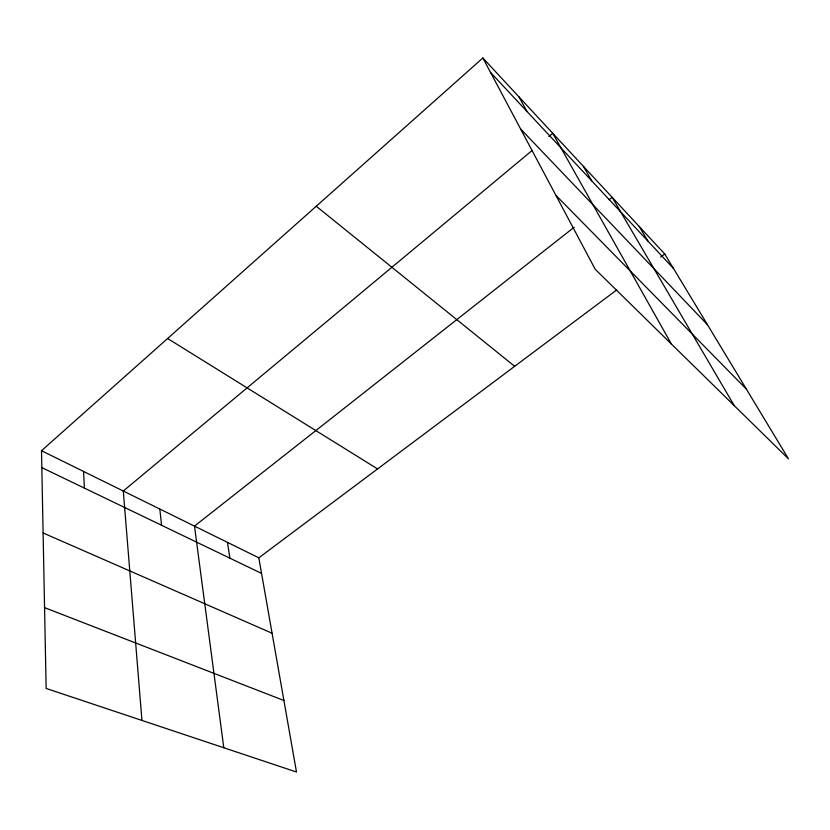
<?xml version="1.0" encoding="UTF-8"?>
<svg xmlns="http://www.w3.org/2000/svg" width="830" height="830" viewBox="0 0 830 830"><rect width="100%" height="100%" fill="white"/><g stroke="black" fill="none" stroke-linecap="round" stroke-linejoin="round"><path stroke-width="1.25" d="M41.5 450.721L258.815 557.822L296.486 772.014L46.138 688.454L41.5 450.721L482.863 57.986L664.737 253.99L788.5 458.855L595.214 269.283L482.863 57.986M532.072 150.51L123.286 491.028L141.951 720.43M548.806 136.577L552.739 133.298L671.366 343.973M574.121 227.264L194.49 526.116L223.789 747.747M609.158 199.688L612.156 197.333L734.239 405.642M258.815 557.822L616.742 289.919M660.659 257.051L664.737 253.99M44.561 607.643L283.912 700.499M43.108 532.964L272.084 633.238M41.832 467.612L261.564 573.426M167.608 338.505L377.577 468.929M316.251 206.245L514.662 366.321M555.893 195.341L746.346 389.073M520.618 128.982L707.471 324.727M490.52 72.397L673.504 268.505M639.225 226.497L647.898 241.063M583.386 166.322L591.78 180.919M519.009 96.944L526.977 111.459M227.451 542.364L229.9 558.175M159.817 509.029L161.57 525.265M83.55 471.44L84.411 488.113"/></g></svg>
